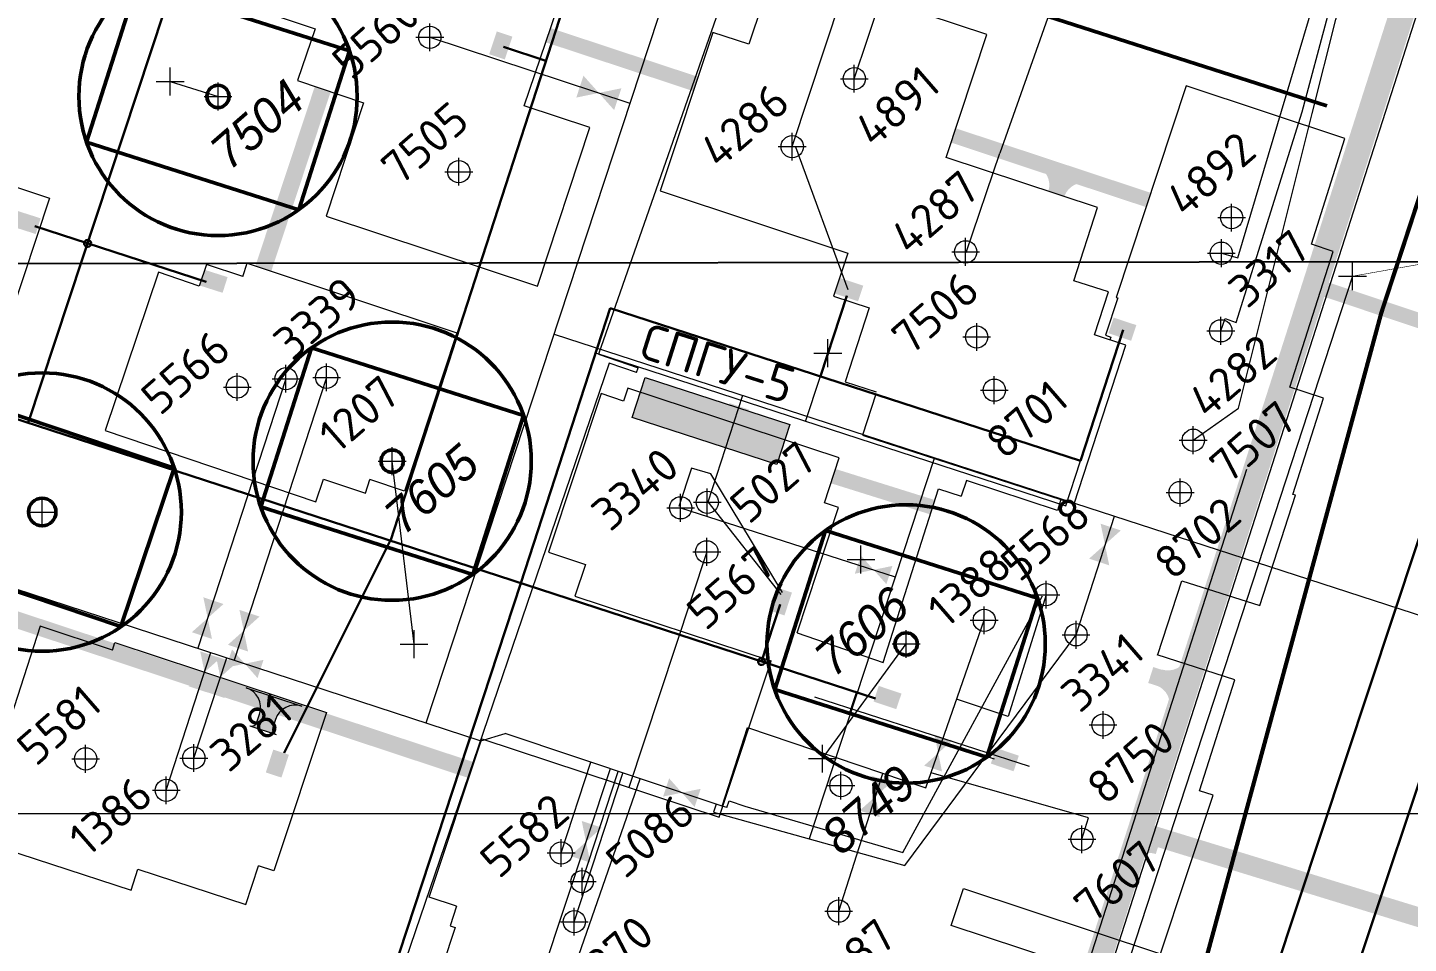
# Model space of a CAD drawing. Header units: millimetres. Extents: x 519 to 9564855, y -810 to 5021775.
# Drawn here: x 9539168.8 to 9539664.9, y 4997953.3 to 4998282.4 of the extents above; entities that cross this region are included whole.
import ezdxf

# ---------------------------------------------------------------- set-up
doc = ezdxf.new("R2010")
doc.units = ezdxf.units.MM
doc.header["$LTSCALE"] = 2
doc.header["$MEASUREMENT"] = 0
doc.header["$PDMODE"] = 2
doc.header["$PDSIZE"] = 5
doc.linetypes.add('ACAD_ISO02W100', pattern=[15, 12, -3])
for name, color, linetype in [('0_ANNOT_Dimensions', 7, 'Continuous'), ('42 доп. скв. на 2009 год', 96, 'Continuous'), ('Existing roads', 41, 'Continuous'), ('Future Roads', 44, 'Continuous'), ('new 100 wells', 131, 'Continuous'), ('OilColl&Flowlines', 3, 'Continuous'), ('ROAD_GROUND', 9, 'Continuous'), ('Stage 11.Object 3.Color', 172, 'Continuous'), ('Stage 12 wells.Text&Frame', 52, 'Continuous'), ('Stage8 wlls text', 7, 'Continuous'), ('vodovod', 5, 'Continuous'), ('Скважины  2018 года', 7, 'Continuous'), ('Скважины - Конфликты наземки', 92, 'Continuous'), ('Скважины 2017г', 221, 'Continuous'), ('Скважины 2019г.', 241, 'Continuous'), ('Скважины на 2020 год', 140, 'Continuous'), ('Скважины на 2021 год', 7, 'Continuous')]:
    doc.layers.add(name, color=color, linetype=linetype)
for name, color, linetype, lineweight in [('200 скв. на 2010 год', 61, 'Continuous', 0), ('Stage 11.Object 2.Frame&Text', 26, 'Continuous', 53), ('WELLS(drilled after 2000y)', 6, 'Continuous', 40), ('Оптиковолоконный кабель', 220, 'CAB6', 20), ('Скв на 2025 допы от ХеКай', 204, 'Continuous', 0), ('Скважины на 2023 год', 201, 'Continuous', 20), ('Скважины на 2024 год-125', 10, 'Continuous', 40), ('Скважины на 2026', 222, 'Continuous', 50), ('Скважины на 2026 доп.', 222, 'Continuous', 50), ('ТХ_Проект. НГ', 244, 'g_122_n', 50), ('ТХ_Сущ. НГ', 244, 'g_122_n', 5), ('Электро', 1, 'Continuous', 30), ('Электроснаб', 1, 'Continuous', 18), ('Электроснабжене', 1, 'Continuous', 18)]:
    doc.layers.add(name, color=color, linetype=linetype, lineweight=lineweight)
doc.styles.add('92051501$0$STANDARD', font='simplex.shx')
doc.styles.add('Elect', font='isocpeur.ttf')
doc.styles.add('GeoApp', font='', dxfattribs={"height": 1})
doc.styles.add('Line_GUGK', font='')
doc.styles.get("Standard").update_dxf_attribs({"font": 'isocpeur.ttf', "width": 0.5})
doc.styles.get('GeoApp').set_extended_font_data('D431', italic=True)
doc.styles.get('Line_GUGK').set_extended_font_data('Bm431', italic=True)
doc.linetypes.add('CAB', pattern='A,0.7,-0.43403,["K",Standard,S=0.9,R=0,X=-0.4,Y=-0.3],-0.8', length=1.93403)
doc.linetypes.add('CAB6', pattern='A,0.9,-0.9,["6",Standard,S=0.9,R=0,X=-0.8,Y=-0.4],11', length=12.8)
doc.linetypes.add('g_122_n', pattern='A,2,-2,3,-0.6,["Н",Line_GUGK,S=2,R=0,X=0,Y=-1],-3,3,-2,8,-2,8,-2,6', length=41.6)
doc.linetypes.add('GAS_LINE', pattern='A,0.5,-0.2,["G",92051501$0$STANDARD,S=0.1,R=0,X=-0.1,Y=-0.05],-0.05', length=0.75)
doc.linetypes.add('WTR_LINE', pattern='A,0.5,-0.2,["W",92051501$0$STANDARD,S=0.1,R=0,X=-0.1,Y=-0.05],-0.05', length=0.75)
doc.dimstyles.new('ISO-25', dxfattribs={"dimtxt": 15, "dimasz": 10, "dimexe": 5, "dimexo": 5, "dimgap": 5, "dimtad": 1, "dimtxsty": 'Standard', "dimblk": 'OBLIQUE', "dimcen": 50, "dimadec": 0, "dimazin": 0, "dimtfac": 1, "dimtmove": 0, "dimatfit": 3, "dimfxl": 0, "dimarcsym": 0})

# ---------------------------------------------------------------- blocks, each defined once
blk = doc.blocks.new('92051501$0$VALVE')
at = {"layer": 'OilColl&Flowlines'}
for points in [[(-5.97, -3.45), (-5.97, 3.45), (0, 0)], [(5.97, -3.45), (0, 0), (5.97, 3.45)]]:
    blk.add_solid(points, dxfattribs=at)
blk = doc.blocks.new('_Oblique')
at = {"color": 0, "linetype": 'ByBlock', "lineweight": -2}
blk.add_line((-0.5, -0.5), (0.5, 0.5), dxfattribs=at)
blk = doc.blocks.new('*D111')
at = {"layer": '0_ANNOT_Dimensions', "color": 0, "lineweight": -2, "transparency": 16777216}
for p, q in [((9540956.59, 4998203), (9540956.59, 4998205.09)), ((9540956.6, 4998200.09), (9521531.28, 4998171.79)), ((9521531.28, 4998174.7), (9521531.28, 4998176.79))]:
    blk.add_line(p, q, dxfattribs=at)
at = {"layer": 'DEFPOINTS', "color": 0, "linetype": 'ByBlock', "lineweight": 25, "transparency": 16777216}
for p in [(9540956.6, 4998198), (9521531.28, 4998171.79), (9521531.29, 4998169.71)]:
    blk.add_point(p, dxfattribs=at)
at = {"layer": '0_ANNOT_Dimensions', "color": 0, "linetype": 'ByBlock', "lineweight": -2, "transparency": 16777216, "xscale": 10, "yscale": 10, "zscale": 10}
for p, rotation in [((9540956.6, 4998200.09), 0.08345723362022996), ((9521531.28, 4998171.79), 180.0834572336203)]:
    blk.add_blockref('_Oblique', p, dxfattribs=dict(at, rotation=rotation))
at = {"layer": '0_ANNOT_Dimensions', "color": 0, "linetype": 'ByBlock', "lineweight": 25, "transparency": 16777216, "insert": (9531243.92, 4998199.94), "char_height": 15, "attachment_point": 5, "rotation": 0.0835, "bg_fill": 3, "box_fill_scale": 1.25, "bg_fill_color": 256, "bg_fill_true_color": 13158600, "bg_fill_transparency": 0}
blk.add_mtext('19425,33', dxfattribs=at)

msp = doc.modelspace()

# ---------------------------------------------------------------- hatches: boundary and pattern name
at = {"linetype": 'ByBlock', "lineweight": 0, "ltscale": 80}
msp.add_hatch(color=1, dxfattribs=at).paths.add_polyline_path([(9539437.93596, 4998125.41067), (9539442.60054, 4998139.76679), (9539390.62456, 4998156.65481), (9539385.95998, 4998142.29869)])
at = {"layer": 'Existing roads', "lineweight": 0}
for points in [[(9539530.74346, 4998232.89437, -0.406846034), (9539535.56496, 4998223.59834), (9539541.26576, 4998221.71205, -0.406846034), (9539550.68043, 4998226.29759)], [(9539578.81191, 4998036.58765, 0.406846034), (9539574.31516, 4998046.04505), (9539576.25501, 4998051.72785, 0.406846034), (9539585.596, 4998056.46166)], [(9539564.90653, 4997980.5479, -0.406846034), (9539574.15678, 4997985.45666), (9539575.98935, 4997991.17497, -0.406846034), (9539571.31541, 4998000.54606)]]:
    msp.add_hatch(color=256, dxfattribs=at).paths.add_polyline_path(points)
h = msp.add_hatch(color=256, dxfattribs=at)
h.paths.add_polyline_path([(9539267.26651, 4998038.54129), (9539247.32728, 4998045.13882, -0.414213562), (9539252.09163, 4998035.66248), (9539251.13391, 4998032.76804), (9539256.83245, 4998030.88249), (9539257.79017, 4998033.77694, -0.414213562)])
h.paths.add_polyline_path([(9539251.13391, 4998032.76804, -0.414213562), (9539248.60689, 4998031.49754), (9539258.10291, 4998028.35548, -0.407063062), (9539256.81763, 4998030.8358), (9539256.82139, 4998030.88615)])
at = {"layer": 'Электро'}
for points in [[(9539334.62547, 4998272.8067), (9539340.2377, 4998270.94972), (9539342.94493, 4998279.13158), (9539337.3327, 4998280.98856)], [(9539460.84353, 4998192.35383), (9539458.98655, 4998186.7416), (9539467.16841, 4998184.03437), (9539469.02539, 4998189.6466)], [(9539558.97728, 4998178.17552), (9539557.12029, 4998172.56329), (9539565.30215, 4998169.85606), (9539567.15914, 4998175.46829)], [(9539435.09566, 4998073.01464), (9539440.70789, 4998071.15766), (9539443.41512, 4998079.33952), (9539437.80288, 4998081.1965)], [(9539474.59989, 4998045.82177), (9539472.71457, 4998040.21899), (9539480.88264, 4998037.47045), (9539482.76796, 4998043.07322)], [(9539254.34178, 4998014.74099), (9539259.95401, 4998012.88401), (9539262.66124, 4998021.06587), (9539257.04901, 4998022.92285)]]:
    msp.add_hatch(color=256, dxfattribs=at).paths.add_polyline_path(points)
at = {"layer": 'Электро', "ltscale": 7.5}
for points in [[(9539165.25416, 4998216.45258), (9539163.4584, 4998210.82046), (9539171.66925, 4998208.20248), (9539173.46501, 4998213.83461)], [(9539232.40442, 4998195.3259), (9539230.60865, 4998189.69377), (9539238.81951, 4998187.0758), (9539240.61527, 4998192.70792)]]:
    msp.add_hatch(color=256, dxfattribs=at).paths.add_polyline_path(points)
at = {"layer": 'Электроснаб', "lineweight": 0}
for points in [[(9539334.62547, 4998272.8067), (9539340.2377, 4998270.94972), (9539342.94493, 4998279.13158), (9539337.3327, 4998280.98856)], [(9539460.84353, 4998192.35383), (9539458.98655, 4998186.7416), (9539467.16841, 4998184.03437), (9539469.02539, 4998189.6466)], [(9539558.97728, 4998178.17552), (9539557.12029, 4998172.56329), (9539565.30215, 4998169.85606), (9539567.15914, 4998175.46829)], [(9539435.09566, 4998073.01464), (9539440.70789, 4998071.15766), (9539443.41512, 4998079.33952), (9539437.80288, 4998081.1965)], [(9539474.59989, 4998045.82177), (9539472.71457, 4998040.21899), (9539480.88264, 4998037.47045), (9539482.76796, 4998043.07322)], [(9539254.34178, 4998014.74099), (9539259.95401, 4998012.88401), (9539262.66124, 4998021.06587), (9539257.04901, 4998022.92285)]]:
    msp.add_hatch(color=1, dxfattribs=at).paths.add_polyline_path(points)
at = {"layer": 'Электроснаб', "lineweight": 0, "ltscale": 7.5}
for points in [[(9539165.25416, 4998216.45258), (9539163.4584, 4998210.82046), (9539171.66925, 4998208.20248), (9539173.46501, 4998213.83461)], [(9539232.40442, 4998195.3259), (9539230.60865, 4998189.69377), (9539238.81951, 4998187.0758), (9539240.61527, 4998192.70792)]]:
    msp.add_hatch(color=1, dxfattribs=at).paths.add_polyline_path(points)
at = {"layer": 'Электроснабжене', "lineweight": 0}
for points in [[(9539334.62547, 4998272.8067), (9539340.2377, 4998270.94972), (9539342.94493, 4998279.13158), (9539337.3327, 4998280.98856)], [(9539460.84353, 4998192.35383), (9539458.98655, 4998186.7416), (9539467.16841, 4998184.03437), (9539469.02539, 4998189.6466)], [(9539558.97728, 4998178.17552), (9539557.12029, 4998172.56329), (9539565.30215, 4998169.85606), (9539567.15914, 4998175.46829)], [(9539435.09566, 4998073.01464), (9539440.70789, 4998071.15766), (9539443.41512, 4998079.33952), (9539437.80288, 4998081.1965)], [(9539474.59989, 4998045.82177), (9539472.71457, 4998040.21899), (9539480.88264, 4998037.47045), (9539482.76796, 4998043.07322)], [(9539254.34178, 4998014.74099), (9539259.95401, 4998012.88401), (9539262.66124, 4998021.06587), (9539257.04901, 4998022.92285)], [(9539516.75901, 4998023.50738), (9539514.87368, 4998017.9046), (9539523.04175, 4998015.15606), (9539524.92708, 4998020.75883)]]:
    msp.add_hatch(color=1, dxfattribs=at).paths.add_polyline_path(points)
at = {"layer": 'Электроснабжене', "lineweight": 0, "ltscale": 7.5}
for points in [[(9539165.25416, 4998216.45258), (9539163.4584, 4998210.82046), (9539171.66925, 4998208.20248), (9539173.46501, 4998213.83461)], [(9539232.40442, 4998195.3259), (9539230.60865, 4998189.69377), (9539238.81951, 4998187.0758), (9539240.61527, 4998192.70792)]]:
    msp.add_hatch(color=1, dxfattribs=at).paths.add_polyline_path(points)

# ---------------------------------------------------------------- linework, layer by layer
at = {"color": 4, "linetype": 'GAS_LINE', "lineweight": 0, "ltscale": 10}
for p, q in [((9539373.92, 4998165), (9539388.12739, 4998160.17611)), ((9539377.72544, 4998161.73725), (9539283.97927, 4997887.28146)), ((9539387.55742, 4998158.46064), (9539377.72544, 4998161.73725)), ((9539387.55742, 4998158.46064), (9539388.12739, 4998160.17611))]:
    msp.add_line(p, q, dxfattribs=at)
at = {"color": 5, "linetype": 'WTR_LINE', "lineweight": 0, "ltscale": 20, "const_width": 0.2, "elevation": -0.01185}
msp.add_lwpolyline([(9539644.85163, 4998193.04234), (9539764.59146, 4998214.3206)], dxfattribs=at)
at = {"color": 1, "linetype": 'ByBlock', "lineweight": 0, "ltscale": 80}
msp.add_lwpolyline([(9539437.93596, 4998125.41067), (9539385.95998, 4998142.29869), (9539390.62456, 4998156.65481), (9539442.60054, 4998139.76679)], close=True, dxfattribs=at)
at = {"color": 0, "linetype": 'ByBlock', "lineweight": 0, "ltscale": 80}
msp.add_point((9539644.85163, 4998193.04234, -0.01185), dxfattribs=at)
at = {"layer": '200 скв. на 2010 год', "color": 0, "linetype": 'ByBlock', "lineweight": 0}
for points in [[(9539099.64867, 4998241.36131), (9539101.23745, 4998246.16299), (9539176.5759, 4998221.1015), (9539157.76023, 4998164.23631), (9539144.59752, 4998168.59161)], [(9539246.04762, 4998192.95816), (9539233.03745, 4998197.26299), (9539230.46101, 4998189.48728)], [(9539246.04762, 4998192.95816), (9539247.63745, 4998197.76299), (9539322.9759, 4998172.7015), (9539304.16023, 4998115.83631), (9539291.75238, 4998119.94184)], [(9539382.89367, 4998148.19733), (9539374.83745, 4998150.86299), (9539355.98202, 4998093.87759), (9539369.19871, 4998089.50398)], [(9539275.12703, 4998120.11199), (9539290.16255, 4998115.13701), (9539291.75238, 4998119.94184)], [(9539574.93067, 4998057.13046), (9539583.52458, 4998083.5798)], [(9539199.24126, 4998058.69491), (9539200.13745, 4998061.46299), (9539276.11798, 4998036.32241), (9539257.26255, 4997979.33701), (9539251.7678, 4997981.15513)], [(9539322.35284, 4997958.99166), (9539317.78202, 4997945.17759), (9539378.13745, 4997924.96299), (9539378.13745, 4997924.96299), (9539378.13745, 4997924.96299)]]:
    msp.add_lwpolyline(points, dxfattribs=at)
for centre in [(9539261.6, 4998156.2), (9539276.2, 4998156.7), (9539403.4, 4998109.8), (9539545.5, 4998064.2), (9539228.5, 4998019.9), (9539365.2, 4997961.1)]:
    msp.add_circle(centre, 4, dxfattribs=at)
for p in [(9539261.6, 4998156.2), (9539276.2, 4998156.7), (9539403.4, 4998109.8), (9539468.20263, 4998091.24868, -23.4552), (9539545.5, 4998064.2), (9539228.5, 4998019.9), (9539365.2, 4997961.1)]:
    msp.add_point(p, dxfattribs=at)
at = {"layer": '42 доп. скв. на 2009 год', "color": 0, "linetype": 'ByBlock', "lineweight": 0, "ltscale": 80}
msp.add_point((9539505.8, 4998201.8), dxfattribs=at)
at = {"layer": 'Existing roads', "lineweight": 0}
for p, q in [((9539247.32728, 4998045.13882), (9539267.26651, 4998038.54129)), ((9539248.60689, 4998031.49754), (9539258.10291, 4998028.35548))]:
    msp.add_line(p, q, dxfattribs=at)
at = {"layer": 'Existing roads', "color": 0, "linetype": 'ByBlock', "lineweight": 0, "ltscale": 80}
msp.add_line((9533000, 4998000), (9548000, 4998000), dxfattribs=at)
at = {"layer": 'Existing roads', "lineweight": 0, "const_width": 5.4}
for points in [[(9539355.78553, 4998279.65919), (9539408.80103, 4998262.11733)], [(9539501.4081, 4998243.62584), (9539571.515, 4998220.42874)], [(9539458.25831, 4998121.19539), (9539493.93534, 4998110.02777)]]:
    msp.add_lwpolyline(points, dxfattribs=at)
at = {"layer": 'Existing roads', "linetype": 'ByBlock', "lineweight": 0, "ltscale": 80, "const_width": 6}
msp.add_lwpolyline([(9539253.47885, 4998195.81983), (9539274.80154, 4998260.25754)], dxfattribs=at)
at = {"layer": 'Existing roads', "lineweight": 0, "const_width": 5.4, "elevation": 0.00005, "flags": 128}
for points in [[(9539754.24892, 4998148.5846), (9539631.10725, 4998189.65735)], [(9539571.93447, 4998004.88038), (9539609.65417, 4998122.72365)]]:
    msp.add_lwpolyline(points, dxfattribs=at)
at = {"layer": 'Existing roads', "linetype": 'ByBlock', "lineweight": 0, "const_width": 6, "flags": 128}
for points in [[(9538971.90129, 4998133.43296), (9539328.19183, 4998015.54287)], [(9539572.32449, 4998049.73057), (9539582.10921, 4998046.59483)]]:
    msp.add_lwpolyline(points, dxfattribs=at)
at = {"layer": 'Existing roads', "lineweight": 0, "flags": 128}
for points in [[(9539248.60689, 4998031.49754, 0.414213562), (9539251.13391, 4998032.76804), (9539252.09163, 4998035.66248, 0.414213562), (9539247.32728, 4998045.13882)], [(9539267.26651, 4998038.54129, 0.414213562), (9539257.79017, 4998033.77694), (9539256.83243, 4998030.88241, 0.414207454), (9539258.10291, 4998028.35548, 0.414207454)]]:
    msp.add_lwpolyline(points, format="xyb", dxfattribs=at)
at = {"layer": 'Existing roads', "lineweight": 0, "const_width": 7, "flags": 128}
msp.add_lwpolyline([(9539565.39469, 4997994.43913), (9539781.43469, 4997928.03913), (9540419.33469, 4997727.26913), (9541536.98469, 4997374.84913), (9541686.09469, 4997327.92913), (9543001.21469, 4996911.42913)], dxfattribs=at)
at = {"layer": 'Future Roads', "color": 4, "linetype": 'GAS_LINE', "lineweight": 0, "ltscale": 10}
msp.add_line((9539462.25, 4998417.81), (9539373.92, 4998165), dxfattribs=at)
at = {"layer": 'new 100 wells', "color": 0, "linetype": 'ByBlock', "lineweight": 0}
msp.add_lwpolyline([(9539427.94034, 4998276.36057), (9539414.93745, 4998280.66299), (9539396.08202, 4998223.6776), (9539463.50742, 4998201.36775)], dxfattribs=at)
msp.add_circle((9539443.5, 4998239.6), 4, dxfattribs=at)
at = {"layer": 'new 100 wells', "color": 0, "linetype": 'ByBlock', "lineweight": 0, "ltscale": 80}
msp.add_point((9539443.5, 4998239.6), dxfattribs=at)
at = {"layer": 'OilColl&Flowlines', "lineweight": 0}
for p, q in [((9539443.5, 4998239.6), (9539499.38071, 4998408.44002)), ((9539313.3, 4998278.9), (9539385.21235, 4998255.23411, -22.755)), ((9539218.6, 4998008.3), (9539234.61182, 4998057.79021)), ((9539378.05604, 4998016.06662), (9539305.04342, 4997795.60832))]:
    msp.add_line(p, q, dxfattribs=at)
at = {"layer": 'OilColl&Flowlines', "color": 3, "linetype": 'ByBlock', "lineweight": 0, "ltscale": 5}
for p, q in [((9539261.6, 4998156.2), (9539229.91016, 4998059.32827)), ((9539276.2, 4998156.7), (9539242.95102, 4998055.06219)), ((9539413.27961, 4998111.92826), (9539425.73614, 4998150.24408)), ((9539545.5, 4998064.2), (9539559.35854, 4998106.82832)), ((9539228.5, 4998019.9), (9539240.28769, 4998055.93345)), ((9539451.48337, 4998041.837), (9539528.5867, 4998017.01776, -21.31026)), ((9539365.2, 4997961.1), (9539382.67646, 4998014.52328)), ((9539368, 4997975.5), (9539380.95398, 4998015.09863)), ((9539460.2, 4997964.9), (9539476.07295, 4998014.38044, -23.4261))]:
    msp.add_line(p, q, dxfattribs=at)
at = {"layer": 'OilColl&Flowlines', "linetype": 'ByBlock', "lineweight": 0}
for p, q in [((9538964.68238, 4998146.09276), (9539331.66543, 4998026.04087)), ((9539331.66543, 4998026.04087), (9539340.31303, 4998028.67374, -23.4537))]:
    msp.add_line(p, q, dxfattribs=at)
at = {"layer": 'OilColl&Flowlines', "lineweight": 0, "ltscale": 50}
for p, q in [((9539549.9809, 4997998.46548), (9539493.41183, 4998014.63636, -23.4261)), ((9539547.6, 4997990.7), (9539549.9809, 4997998.46548))]:
    msp.add_line(p, q, dxfattribs=at)
at = {"layer": 'OilColl&Flowlines', "linetype": 'ByBlock', "lineweight": 0}
for points, elevation in [([(9539420.06455, 4998002.17235), (9539420.89985, 4998004.50045), (9539426.47111, 4998002.58354), (9539483.21381, 4997985.90944), (9539533.38271, 4998078.15114)], -23.4537), ([(9539418.31901, 4998002.61764), (9539427.39581, 4998030.92224), (9539491.49581, 4998009.13934), (9539512.5, 4998069.4)], -23.4261), ([(9539415.18431, 4998000.41304), (9539484.01741, 4997981.22894), (9539545.5, 4998064.2)], -23.4552), ([(9539420.06455, 4998002.17235), (9539418.31901, 4998002.61764), (9539416.16163, 4998003.33839), (9539340.31303, 4998028.67374)], -23.4537), ([(9539388.0073, 4997904.1065), (9539391.30976, 4997912.79955), (9539358.15111, 4997924.22874), (9539388.90356, 4998012.44328)], -23.6153), ([(9539416.16111, 4998003.33684), (9539415.18431, 4998000.41304)], -23.4552)]:
    msp.add_lwpolyline(points, dxfattribs=dict(at, elevation=elevation))
at = {"layer": 'OilColl&Flowlines', "lineweight": 0}
for points in [[(9539368.50373, 4998265.08088), (9539374.0083, 4998258.90085), (9539365.90396, 4998257.22377)], [(9539382.11264, 4998260.57793), (9539379.51286, 4998252.72083), (9539374.0083, 4998258.90085)], [(9539428.10486, 4998145.07742), (9539422.40634, 4998140.00173), (9539420.85992, 4998147.47464)], [(9539415.9097, 4998135.21494), (9539408.66475, 4998137.61216), (9539414.36328, 4998142.68786)], [(9539423.95275, 4998132.52881), (9539416.70781, 4998134.92603), (9539422.40634, 4998140.00173)], [(9539561.56525, 4998101.68998), (9539555.86673, 4998096.61428), (9539554.32031, 4998104.0872)], [(9539557.41315, 4998089.14136), (9539550.1682, 4998091.53858), (9539555.86673, 4998096.61428)], [(9539239.15769, 4998075.25282), (9539233.45917, 4998070.17712), (9539231.91275, 4998077.65004)], [(9539235.00558, 4998062.7042), (9539227.76064, 4998065.10143), (9539233.45917, 4998070.17712)], [(9539252.11945, 4998070.74491), (9539246.42092, 4998065.66922), (9539244.8745, 4998073.14213)], [(9539247.96734, 4998058.1963), (9539240.72239, 4998060.59352), (9539246.42092, 4998065.66922)], [(9539238.0379, 4998055.84208), (9539232.33937, 4998050.76638), (9539230.79295, 4998058.2393)], [(9539243.69696, 4998054.01117), (9539237.99843, 4998048.93548), (9539236.45201, 4998056.40839)], [(9539233.88579, 4998043.29347), (9539226.64084, 4998045.69069), (9539232.33937, 4998050.76638)], [(9539239.54485, 4998041.46256), (9539232.29991, 4998043.85978), (9539237.99843, 4998048.93548)], [(9539501.02103, 4998026.19174, -23.4261), (9539495.96308, 4998021.68661, -23.4261), (9539494.5905, 4998028.31949, -23.4261)], [(9539497.33567, 4998015.05372, -23.4261), (9539490.90513, 4998017.18147, -23.4261), (9539495.96308, 4998021.68661, -23.4261)], [(9539479.13082, 4998011.17703), (9539473.43229, 4998006.10134), (9539471.88588, 4998013.57425)], [(9539474.97871, 4997998.62842), (9539467.73377, 4998001.02564), (9539473.43229, 4998006.10134)], [(9539375.11426, 4997994.89374), (9539369.41573, 4997989.81804), (9539367.86932, 4997997.29096)], [(9539370.96215, 4997982.34513), (9539363.71721, 4997984.74235), (9539369.41573, 4997989.81804)]]:
    msp.add_solid(points, dxfattribs=at)
at = {"layer": 'ROAD_GROUND', "color": 8, "lineweight": 0, "const_width": 9}
msp.add_lwpolyline([(9538168.13692, 4996192.29876), (9538805.97571, 4995984.92129), (9538860.69347, 4995981.95483), (9538916.32278, 4996002.79016), (9538941.43808, 4996037.20742), (9539685.18655, 4998357.98738)], dxfattribs=at)
at = {"layer": 'ROAD_GROUND', "color": 8, "lineweight": 0}
msp.add_lwpolyline([(9538168.47242, 4996193.72235), (9538805.93795, 4995986.46624), (9538859.637, 4995983.555), (9538913.837, 4996003.855), (9538938.137, 4996037.155), (9539606.837, 4998123.755)], dxfattribs=at)
at = {"layer": 'Stage 11.Object 3.Color', "color": 3, "linetype": 'ByBlock', "lineweight": 0, "ltscale": 80}
msp.add_line((9539465.8, 4998264), (9539480.39691, 4998307.50973, -21.85582), dxfattribs=at)
at = {"layer": 'Stage 12 wells.Text&Frame', "color": 0, "linetype": 'ByBlock', "lineweight": 0}
for points in [[(9539286.36569, 4998340.47497), (9539277.63745, 4998343.36299), (9539258.78202, 4998286.37759), (9539272.10961, 4998281.96773)], [(9539498.79546, 4998235.72984), (9539513.41798, 4998279.92241), (9539437.43745, 4998305.06299), (9539427.94034, 4998276.36057)], [(9539630.09059, 4998204.53429), (9539642.06299, 4998242.56255), (9539585.07759, 4998261.41798), (9539559.93701, 4998185.43745), (9539560.4778, 4998185.25852)], [(9539455.09755, 4998111.64285), (9539460.41798, 4998127.72241), (9539384.43745, 4998152.86299), (9539382.89367, 4998148.19733)], [(9539322.9137, 4997966.62447), (9539320.58202, 4997959.57759), (9539322.35284, 4997958.99166)], [(9539477.78364, 4997904.06236), (9539532.56255, 4997885.93701), (9539551.41798, 4997942.92241), (9539500.63718, 4997959.72485)]]:
    msp.add_lwpolyline(points, dxfattribs=at)
for centre in [(9539465.8, 4998264), (9539601.4, 4998214.1), (9539597.7, 4998201.3), (9539413, 4998111.8), (9539368, 4997975.5)]:
    msp.add_circle(centre, 4, dxfattribs=at)
for p in [(9539465.8, 4998264), (9539601.4, 4998214.1), (9539597.7, 4998201.3), (9539456.3, 4998165.4), (9539413, 4998111.8), (9539368, 4997975.5)]:
    msp.add_point(p, dxfattribs=at)
at = {"layer": 'Stage8 wlls text', "color": 0, "linetype": 'ByBlock', "lineweight": 0}
for points in [[(9539544.67685, 4998191.43553), (9539553.21798, 4998217.72241), (9539498.79546, 4998235.72984)], [(9539463.50743, 4998201.36775), (9539458.38202, 4998185.8776), (9539471.14856, 4998181.658)], [(9539500.63718, 4997959.72485), (9539505.02203, 4997972.97686)]]:
    msp.add_lwpolyline(points, dxfattribs=at)
for centre in [(9539505.8, 4998201.8), (9539460.2, 4997964.9)]:
    msp.add_circle(centre, 4, dxfattribs=at)
for p in [(9539505.8, 4998201.8), (9539460.2, 4997964.9)]:
    msp.add_point(p, dxfattribs=at)
at = {"layer": 'vodovod', "linetype": 'WTR_LINE', "lineweight": 0, "ltscale": 20}
msp.add_line((9539644.85163, 4998193.04234, -0.01185), (9539521.375, 4997815.58, 0.215), dxfattribs=at)
at = {"layer": 'WELLS(drilled after 2000y)', "color": 0, "linetype": 'ByBlock', "lineweight": 0}
for p, q in [((9539476.16209, 4998054.18474), (9539496.03768, 4998116.63325)), ((9539496.03768, 4998116.63325), (9539504.25898, 4998114.01665))]:
    msp.add_line(p, q, dxfattribs=at)
msp.add_lwpolyline([(9539208.42593, 4997979.9917), (9539247.16254, 4997967.23702), (9539251.74753, 4997981.16183)], dxfattribs=at)
for centre in [(9539512.5, 4998069.4), (9539218.6, 4998008.3)]:
    msp.add_circle(centre, 4, dxfattribs=at)
at = {"layer": 'WELLS(drilled after 2000y)', "color": 0, "linetype": 'ByBlock', "lineweight": 0, "ltscale": 80}
msp.add_point((9539512.5, 4998069.4), dxfattribs=at)
at = {"layer": 'WELLS(drilled after 2000y)', "color": 0, "linetype": 'ByBlock', "lineweight": 0}
msp.add_point((9539218.6, 4998008.3), dxfattribs=at)
at = {"layer": 'Оптиковолоконный кабель', "linetype": 'CAB', "lineweight": 0, "ltscale": 0.5, "elevation": -22.9908}
msp.add_lwpolyline([(9538945.5025, 4996027.6702), (9539136.9889, 4996618.2984), (9539342.2, 4997272.1911), (9539684.82097, 4998339.78463), (9539691.21255, 4998359.06955), (9539907.5384, 4998290.4285), (9540350.8967, 4998144.8157), (9540780.8997, 4998002.4946), (9541150.3086, 4997881.8374), (9541746.8166, 4997686.4776), (9541758.9843, 4997690.1748), (9541816.099, 4997851.4509), (9541843.129, 4997841.3058), (9541852.7108, 4997838.3727)], dxfattribs=at)
at = {"layer": 'Скв на 2025 допы от ХеКай', "color": 244, "linetype": 'ACAD_ISO02W100', "lineweight": 0, "true_color": 0x991b1e, "const_width": 1.5, "elevation": 23.89046}
msp.add_lwpolyline([(9534979.02349, 4997234.22329), (9534991.48963, 4997272.62823), (9535106.23171, 4997237.03287), (9535120.56024, 4997221.5405), (9535244.12576, 4997249.5346), (9537470.7969, 4996557.32601), (9537504.74657, 4996520.61879), (9537600.25634, 4996490.98969), (9537649.02056, 4996502.03736), (9538159.70206, 4996343.61342), (9538350.7216, 4996284.35522), (9538541.74114, 4996225.09702), (9538732.76507, 4996165.85294), (9538761.24948, 4996157.00101), (9538828.27048, 4996136.20971), (9538923.447, 4996105.53229), (9538983.87776, 4996085.78217), (9539109.12615, 4996467.2582), (9539371.99663, 4997269.22699), (9539580.04443, 4997902.88986), (9539655.17686, 4998179.87523), (9539745.95467, 4998456.36228), (9539768.58854, 4998525.29955), (9539771.34729, 4998524.39378)], dxfattribs=at)
at = {"layer": 'Скважины  2018 года', "color": 3, "linetype": 'ByBlock', "lineweight": 0, "ltscale": 50}
for p, q in [((9539494.57767, 4998127.86527, -20.33335), (9539449.60086, 4997990.82099, -23.4552)), ((9539403.4, 4998109.8), (9539480.50333, 4998084.98076, -21.31026)), ((9539412.8, 4998094), (9539384.79823, 4998009.37231)), ((9539534.7, 4998078.6), (9539521.09472, 4998034.82903)), ((9539521.09472, 4998034.82903), (9539502.94469, 4998040.91814))]:
    msp.add_line(p, q, dxfattribs=at)
at = {"layer": 'Скважины  2018 года', "color": 0, "linetype": 'ByBlock', "lineweight": 0}
for points in [[(9539622.26094, 4998153.15373), (9539637.86299, 4998201.96255), (9539630.09059, 4998204.53429), (9539630.09059, 4998204.53429), (9539630.09059, 4998204.53429)], [(9539560.4778, 4998185.25852), (9539556.03701, 4998171.83745), (9539558.01234, 4998171.18386)], [(9539445.31277, 4998064.86703), (9539460.1822, 4998109.96642), (9539455.09755, 4998111.64285)], [(9539369.19884, 4998089.50439), (9539365.4178, 4998078.03358), (9539435.87978, 4998054.802)]]:
    msp.add_lwpolyline(points, dxfattribs=at)
for centre in [(9539597.5, 4998173.4), (9539412.8, 4998094)]:
    msp.add_circle(centre, 4, dxfattribs=at)
for p in [(9539597.5, 4998173.4), (9539412.8, 4998094), (9539534.7, 4998078.6)]:
    msp.add_point(p, dxfattribs=at)
at = {"layer": 'Скважины - Конфликты наземки', "linetype": 'ByBlock', "lineweight": 0}
msp.add_circle((9539461, 4998010), 4, dxfattribs=at)
at = {"layer": 'Скважины - Конфликты наземки', "linetype": 'ByBlock', "lineweight": 0, "ltscale": 80}
msp.add_point((9539461, 4998010), dxfattribs=at)
at = {"layer": 'Скважины 2017г', "color": 3, "linetype": 'ByBlock', "lineweight": 0, "ltscale": 40}
msp.add_line((9539357.90921, 4998172.26941, -22.755), (9540642.11419, 4997755.02605), dxfattribs=at)
at = {"layer": 'Скважины 2017г', "color": 0, "linetype": 'ByBlock', "lineweight": 0}
for points in [[(9539538.79502, 4998108.83837), (9539506.10522, 4998119.61632), (9539504.25898, 4998114.01665)], [(9539313.08202, 4997969.87759), (9539331.93745, 4998026.86299), (9539417.29057, 4997998.62119), (9539417.29057, 4997998.62119)]]:
    msp.add_lwpolyline(points, dxfattribs=at)
at = {"layer": 'Скважины 2017г', "color": 3, "linetype": 'ByBlock', "lineweight": 0, "ltscale": 40}
msp.add_lwpolyline([(9539360.5, 4997985.8), (9539371.15523, 4998018.37166)], dxfattribs=at)
at = {"layer": 'Скважины 2017г', "color": 0, "linetype": 'ByBlock', "lineweight": 0, "ltscale": 5}
msp.add_lwpolyline([(9539322.9137, 4997966.62447), (9539313.08202, 4997969.87759)], dxfattribs=at)
at = {"layer": 'Скважины 2017г', "color": 0, "linetype": 'ByBlock', "lineweight": 0}
for centre in [(9539534.7, 4998078.6), (9539360.5, 4997985.8)]:
    msp.add_circle(centre, 4, dxfattribs=at)
msp.add_point((9539360.5, 4997985.8), dxfattribs=at)
at = {"layer": 'Скважины 2019г.', "color": 0, "linetype": 'ByBlock', "lineweight": 0}
for points in [[(9539347.18462, 4998254.24495), (9539360.80607, 4998294.49402), (9539355.98984, 4998296.12397)], [(9539272.10961, 4998281.96773), (9539265.79393, 4998263.30598), (9539289.45652, 4998255.3006)], [(9539230.46101, 4998189.48728), (9539215.82804, 4998194.4395), (9539196.59393, 4998137.60598), (9539272.37196, 4998111.9605), (9539275.12703, 4998120.11199)], [(9539558.01234, 4998171.18386), (9539557.6557, 4998170.1416)], [(9539623.39, 4998114.64301), (9539634.36461, 4998149.20673), (9539622.26094, 4998153.15373), (9539622.26094, 4998153.15373), (9539622.26094, 4998153.15373)]]:
    msp.add_lwpolyline(points, dxfattribs=at)
for centre in [(9539313.3, 4998278.9), (9539244.1, 4998153.2), (9539587.6, 4998134.1)]:
    msp.add_circle(centre, 4, dxfattribs=at)
for p in [(9539313.3, 4998278.9), (9539244.1, 4998153.2), (9539587.6, 4998134.1), (9539547.6, 4997990.7)]:
    msp.add_point(p, dxfattribs=at)
at = {"layer": 'Скважины на 2020 год', "color": 0, "linetype": 'ByBlock', "lineweight": 0}
for points in [[(9539289.45652, 4998255.3006), (9539275.98202, 4998214.5776), (9539351.96254, 4998189.43702), (9539370.81798, 4998246.42241), (9539347.18462, 4998254.24495)], [(9539505.02203, 4997972.97686), (9539575.86254, 4997949.53702), (9539594.71798, 4998006.52241), (9539589.82896, 4998008.11095)]]:
    msp.add_lwpolyline(points, dxfattribs=at)
for centre in [(9539323.7, 4998230.6), (9539547.6, 4997990.7)]:
    msp.add_circle(centre, 4, dxfattribs=at)
at = {"layer": 'Скважины на 2021 год', "color": 0, "linetype": 'ByBlock', "lineweight": 0}
for points in [[(9539445.31277, 4998064.86703), (9539476.16209, 4998054.18474), (9539476.16209, 4998054.18474)], [(9539417.29057, 4997998.62119), (9539435.87978, 4998054.802)]]:
    msp.add_lwpolyline(points, dxfattribs=at)
msp.add_point((9539323.7, 4998230.6), dxfattribs=at)
at = {"layer": 'Скважины на 2023 год', "color": 0, "linetype": 'ByBlock', "lineweight": 0}
for points in [[(9539552.10919, 4998171.94377), (9539557.12795, 4998187.38992), (9539544.67685, 4998191.43553)], [(9539471.14856, 4998181.658), (9539462.50241, 4998155.04789), (9539473.6228, 4998151.43466)], [(9539199.24126, 4998058.69491), (9539173.31672, 4998067.22959), (9539148.59229, 4997991.11263), (9539205.95344, 4997972.48261), (9539208.42593, 4997979.9917)]]:
    msp.add_lwpolyline(points, dxfattribs=at)
for centre in [(9539509.8, 4998171.2), (9539189.6, 4998019.6)]:
    msp.add_circle(centre, 4, dxfattribs=at)
for p in [(9539509.8, 4998171.2), (9539189.6, 4998019.6)]:
    msp.add_point(p, dxfattribs=at)
at = {"layer": 'Скважины на 2024 год-125', "color": 0, "linetype": 'ByBlock', "lineweight": 0}
for points in [[(9539473.5556, 4998150.60452), (9539468.78723, 4998135.92898), (9539544.87175, 4998111.20762), (9539563.41277, 4998168.27102), (9539552.10919, 4998171.94377)], [(9539583.52458, 4998083.5798), (9539611.49149, 4998074.66382), (9539624.37944, 4998114.32885), (9539623.39, 4998114.64301)], [(9539540.0716, 4998112.76729), (9539538.79502, 4998108.83837)], [(9539589.82896, 4998008.11095), (9539589.82896, 4998008.11095), (9539602.51277, 4998047.97102), (9539574.63067, 4998057.03046)]]:
    msp.add_lwpolyline(points, dxfattribs=at)
for centre in [(9539516.1, 4998152.1), (9539582.9, 4998115.3), (9539555.2, 4998031.8)]:
    msp.add_circle(centre, 4, dxfattribs=at)
for p in [(9539516.1, 4998152.1), (9539582.9, 4998115.3), (9539555.2, 4998031.8)]:
    msp.add_point(p, dxfattribs=at)
at = {"layer": 'Скважины на 2026', "lineweight": 5}
for p, q in [((9539220, 4998263), (9539237.18, 4998257.64)), ((9539307.6, 4998060.8), (9539299.75, 4998126.58)), ((9539454.4, 4998019.7), (9539484.43, 4998060.91))]:
    msp.add_line(p, q, dxfattribs=at)
at = {"layer": 'Скважины на 2026', "linetype": 'ByBlock', "ltscale": 50}
for points in [[(9539189.95913, 4998241.20257), (9539266.18178, 4998216.91044), (9539284.40087, 4998274.07743), (9539208.17822, 4998298.36956)], [(9539252.52913, 4998110.14257), (9539328.75178, 4998085.85044), (9539346.97087, 4998143.01743), (9539270.74822, 4998167.30956)], [(9539437.20913, 4998044.47257), (9539513.43178, 4998020.18044), (9539531.65087, 4998077.34743), (9539455.42822, 4998101.63956)]]:
    msp.add_lwpolyline(points, close=True, dxfattribs=at)
for centre in [(9539237.18, 4998257.64), (9539299.75, 4998126.58), (9539484.43, 4998060.91)]:
    msp.add_circle(centre, 50, dxfattribs=at)
at = {"layer": 'Скважины на 2026', "linetype": 'ByBlock'}
for centre in [(9539237.18, 4998257.64), (9539299.75, 4998126.58), (9539484.43, 4998060.91)]:
    msp.add_circle(centre, 4, dxfattribs=at)
at = {"layer": 'Скважины на 2026', "linetype": 'ByBlock', "lineweight": 0}
for p in [(9539220, 4998263), (9539237.18, 4998257.64), (9539299.75, 4998126.58), (9539307.6, 4998060.8), (9539484.43, 4998060.91), (9539454.4, 4998019.7)]:
    msp.add_point(p, dxfattribs=at)
at = {"layer": 'Скважины на 2026 доп.'}
msp.add_lwpolyline([(9539145.59205, 4998149.51801), (9539126.47176, 4998092.6461), (9539202.30097, 4998067.15238), (9539221.42126, 4998124.02429)], close=True, dxfattribs=at)
for radius in [50, 4.96016]:
    msp.add_circle((9539174, 4998108.3), radius, dxfattribs=at)
at = {"layer": 'Скважины на 2026 доп.', "lineweight": 0}
msp.add_point((9539174, 4998108.3), dxfattribs=at)
at = {"layer": 'ТХ_Проект. НГ', "color": 3, "linetype": 'ByBlock', "ltscale": 0.3}
msp.add_line((9539535.51342, 4998286.40055, -20.47806), (9539635.59622, 4998254.2647, -22.1098), dxfattribs=at)
at = {"layer": 'ТХ_Сущ. НГ', "color": 3, "linetype": 'ByBlock', "lineweight": 13, "ltscale": 0.3}
for points, elevation in [([(9539568.90723, 4998386.65362), (9539543.4491, 4998309.0939), (9539518.0706, 4998237.2542)], -22.48), ([(9539597.5, 4998173.4), (9539599.10795, 4998177.8829), (9539603.04837, 4998176.3845), (9539626.7684, 4998252.0794), (9539635.9161, 4998286.5994), (9539654.8969, 4998357.78218)], -23.2936), ([(9539597.7, 4998201.3), (9539597.7, 4998201.3), (9539603.60761, 4998199.58342), (9539651.08775, 4998359.06194), (9539651.08775, 4998359.06194), (9539651.08775, 4998359.06194)], -23.2936), ([(9539587.6, 4998134.1), (9539603.86909, 4998145.57414), (9539630.3065, 4998251.4941), (9539638.8692, 4998285.2802), (9539658.75206, 4998356.48697)], -23.1098), ([(9539311.91286, 4998032.50256), (9539411.3505, 4998334.6588), (9539402.2029, 4998338.186)], -23.755), ([(9539506.0379, 4998201.5814), (9539518.0706, 4998237.2542)], -23.8273)]:
    msp.add_lwpolyline(points, dxfattribs=dict(at, elevation=elevation))
at = {"layer": 'Электро'}
for p, q in [((9540127.05978, 4999480.17188, 0), (9538945.38214, 4995919.3316)), ((9540154.57009, 4999471.07195, 0.00006), (9538962.08214, 4995887.9316, 0)), ((9539380.82359, 4998350.06936, 0), (9539299.17088, 4998097.96311, 0)), ((9539217.85857, 4998288.10084), (9539168.99927, 4998140.30294, 0)), ((9539339.71774, 4998275.4212), (9539355.02075, 4998270.46115, 0)), ((9539463.17677, 4998185.94373, 0), (9539453.62627, 4998157.07996, 0)), ((9539345.98625, 4998082.73586, 0), (9539378.11414, 4998181.61533, 0)), ((9539378.11414, 4998181.61533, 0), (9539547.09034, 4998126.71164, 0)), ((9539547.09034, 4998126.71164, 0), (9539562.3625, 4998173.71454, 0)), ((9539260.9779, 4998021.74249, 0), (9539299.0828, 4998097.99175, 0)), ((9539245.56582, 4997777.24844, 0), (9539345.98625, 4998082.73586, 0)), ((9539439.14165, 4998075.12902), (9539432.46639, 4998054.60628, 0))]:
    msp.add_line(p, q, dxfattribs=at)
at = {"layer": 'Электро', "ltscale": 25}
msp.add_line((9539473.44583, 4998041.27815, 0), (9538796.91957, 4998261.32619, 0), dxfattribs=at)
at = {"layer": 'Электро', "ltscale": 80}
msp.add_line((9539171.31508, 4998211.00265, 0), (9539232.89027, 4998190.99566, 0), dxfattribs=at)
at = {"layer": 'Электро'}
for centre, start, end in [((9539190.32898, 4998204.82466, 0), 162, 342), ((9539190.32898, 4998204.82466, 0), 342, 162), ((9539432.46666, 4998054.60711, 0), 162, 342), ((9539432.46666, 4998054.60711, 0), 342, 162)]:
    msp.add_arc(centre, 1.25, start, end, dxfattribs=at)
at = {"layer": 'Электроснаб', "color": 1, "linetype": 'ByBlock', "lineweight": 0}
for p, q in [((9540127.05978, 4999480.17188, 0), (9538945.38214, 4995919.3316)), ((9540154.57009, 4999471.07195, 0.00006), (9538962.08214, 4995887.9316, 0))]:
    msp.add_line(p, q, dxfattribs=at)
at = {"layer": 'Электроснаб', "color": 1, "lineweight": 0}
for p, q in [((9539380.82359, 4998350.06936, 0), (9539299.17088, 4998097.96311, 0)), ((9539217.85857, 4998288.10084), (9539168.99927, 4998140.30294, 0)), ((9539339.71774, 4998275.4212), (9539355.02075, 4998270.46115, 0)), ((9539463.17677, 4998185.94373, 0), (9539448.31908, 4998141.04043, 0)), ((9539541.84928, 4998110.58133, 0), (9539562.3625, 4998173.71454, 0)), ((9539345.98625, 4998082.73586, 0), (9539372.87309, 4998165.48503, 0)), ((9539372.87309, 4998165.48503, 0), (9539541.84928, 4998110.58133, 0)), ((9539260.9779, 4998021.74249, 0), (9539299.0828, 4998097.99175, 0)), ((9539245.56582, 4997777.24844, 0), (9539345.98625, 4998082.73586, 0)), ((9539439.14165, 4998075.12902), (9539432.46639, 4998054.60628, 0))]:
    msp.add_line(p, q, dxfattribs=at)
at = {"layer": 'Электроснаб', "color": 1, "lineweight": 0, "ltscale": 25}
msp.add_line((9539473.44583, 4998041.27815, 0), (9538796.91957, 4998261.32619, 0), dxfattribs=at)
at = {"layer": 'Электроснаб', "color": 1, "lineweight": 0, "ltscale": 2}
for p, q in [((9539444.72045, 4998239.52244), (9539463.46892, 4998188.27809)), ((9539407.28657, 4998124.05826), (9539402.75498, 4998110.25738)), ((9539414.30476, 4998121.97989), (9539407.28657, 4998124.05826)), ((9539439.99681, 4998079.4236), (9539414.30476, 4998121.97989)), ((9539439.54064, 4998078.69485), (9539413.27961, 4998111.92826))]:
    msp.add_line(p, q, dxfattribs=at)
at = {"layer": 'Электроснаб', "color": 1, "lineweight": 0, "ltscale": 80}
msp.add_line((9539171.31508, 4998211.00265, 0), (9539232.89027, 4998190.99566, 0), dxfattribs=at)
at = {"layer": 'Электроснаб', "color": 1, "lineweight": 0}
for centre, start, end in [((9539190.32898, 4998204.82466, 0), 162, 342), ((9539190.32898, 4998204.82466, 0), 342, 162), ((9539432.46666, 4998054.60711, 0), 162, 342), ((9539432.46666, 4998054.60711, 0), 342, 162)]:
    msp.add_arc(centre, 1.25, start, end, dxfattribs=at)
at = {"layer": 'Электроснабжене', "color": 1, "linetype": 'ByBlock', "lineweight": 0}
for p, q in [((9540127.05978, 4999480.17188, 0), (9538945.38214, 4995919.3316)), ((9540154.57009, 4999471.07195, 0.00006), (9538962.08214, 4995887.9316, 0))]:
    msp.add_line(p, q, dxfattribs=at)
at = {"layer": 'Электроснабжене', "color": 1, "lineweight": 0}
for p, q in [((9539380.82359, 4998350.06936, 0), (9539299.17088, 4998097.96311, 0)), ((9539217.85857, 4998288.10084), (9539168.99927, 4998140.30294, 0)), ((9539339.71774, 4998275.4212), (9539355.02075, 4998270.46115, 0)), ((9539463.17677, 4998185.94373, 0), (9539448.31908, 4998141.04043, 0)), ((9539541.84928, 4998110.58133, 0), (9539562.3625, 4998173.71454, 0)), ((9539345.98625, 4998082.73586, 0), (9539372.87309, 4998165.48503, 0)), ((9539372.87309, 4998165.48503, 0), (9539541.84928, 4998110.58133, 0)), ((9539260.9779, 4998021.74249, 0), (9539299.0828, 4998097.99175, 0)), ((9539245.56582, 4997777.24844, 0), (9539345.98625, 4998082.73586, 0)), ((9539439.14165, 4998075.12902), (9539432.46639, 4998054.60628, 0))]:
    msp.add_line(p, q, dxfattribs=at)
at = {"layer": 'Электроснабжене', "color": 1, "lineweight": 0, "ltscale": 25}
msp.add_line((9539473.44583, 4998041.27815, 0), (9538796.91957, 4998261.32619, 0), dxfattribs=at)
at = {"layer": 'Электроснабжене', "color": 1, "lineweight": 0, "ltscale": 2}
for p, q in [((9539444.72045, 4998239.52244), (9539463.46892, 4998188.27809)), ((9539407.28657, 4998124.05826), (9539402.75498, 4998110.25738)), ((9539414.30476, 4998121.97989), (9539407.28657, 4998124.05826)), ((9539439.99681, 4998079.4236), (9539414.30476, 4998121.97989)), ((9539439.54064, 4998078.69485), (9539413.27961, 4998111.92826))]:
    msp.add_line(p, q, dxfattribs=at)
at = {"layer": 'Электроснабжене', "color": 1, "lineweight": 0, "ltscale": 80}
msp.add_line((9539171.31508, 4998211.00265, 0), (9539232.89027, 4998190.99566, 0), dxfattribs=at)
at = {"layer": 'Электроснабжене', "color": 1, "lineweight": 0, "ltscale": 50}
for p, q in [((9539466.56451, 4998043.63805), (9539464.24333, 4998036.49419)), ((9539464.24333, 4998036.49419), (9539516.09949, 4998019.6451))]:
    msp.add_line(p, q, dxfattribs=at)
at = {"layer": 'Электроснабжене', "color": 1, "lineweight": 0}
for centre, start, end in [((9539190.32898, 4998204.82466, 0), 162, 342), ((9539190.32898, 4998204.82466, 0), 342, 162), ((9539432.46666, 4998054.60711, 0), 162, 342), ((9539432.46666, 4998054.60711, 0), 342, 162)]:
    msp.add_arc(centre, 1.25, start, end, dxfattribs=at)

# ---------------------------------------------------------------- block references
at = {"layer": 'OilColl&Flowlines', "lineweight": 0, "rotation": 341.6915559985446}
for p in [(9539472.75359, 4998087.5306), (9539246.79638, 4998053.79254), (9539403.85464, 4998007.44924, -23.4537)]:
    msp.add_blockref('92051501$0$VALVE', p, dxfattribs=at)

# ---------------------------------------------------------------- texts
at = {"layer": '200 скв. на 2010 год', "color": 0, "linetype": 'ByBlock', "lineweight": 0, "style": 'Elect'}
for s, p in [('3339', (9539263.84331, 4998162.2575)), ('1207', (9539280.15373, 4998128.96358)), ('3340', (9539378.10989, 4998100.86379)), ('3341', (9539546.8407, 4998035.68766)), ('3281', (9539241.06487, 4998014.28744)), ('3370', (9539369.51371, 4997933.13612))]:
    msp.add_text(s, height=12, rotation=41, dxfattribs=at).set_placement(p)
at = {"layer": 'new 100 wells', "color": 0, "linetype": 'ByBlock', "lineweight": 0, "style": 'Elect'}
msp.add_text('4286', height=12, rotation=41, dxfattribs=at).set_placement((9539417.1393, 4998231.20226))
at = {"layer": 'Stage 11.Object 2.Frame&Text', "color": 5, "lineweight": 0, "style": 'Elect'}
msp.add_text('CПГУ-5', height=13.005167, rotation=342.3625988, dxfattribs=at).set_placement((9539387.49641, 4998164.14539))
at = {"layer": 'Stage 12 wells.Text&Frame', "color": 0, "linetype": 'ByBlock', "lineweight": 0, "style": 'Elect'}
for s, p in [('4891', (9539472.68186, 4998238.80013)), ('4892', (9539584.61729, 4998213.70864)), ('3317', (9539606.98754, 4998181.01223)), ('5027', (9539427.92378, 4998103.52575)), ('5086', (9539383.3017, 4997976.08247))]:
    msp.add_text(s, height=12, rotation=41, dxfattribs=at).set_placement(p)
at = {"layer": 'Stage8 wlls text', "color": 0, "linetype": 'ByBlock', "lineweight": 0, "style": 'Elect'}
for s, p in [('4287', (9539485.5991, 4998200.09402)), ('1387', (9539457.58974, 4997933.07843))]:
    msp.add_text(s, height=12, rotation=41, dxfattribs=at).set_placement(p)
at = {"layer": 'WELLS(drilled after 2000y)', "color": 0, "linetype": 'ByBlock', "lineweight": 0, "style": 'Elect'}
for s, p in [('1388', (9539498.86337, 4998066.16174)), ('1386', (9539190.36537, 4997984.01746))]:
    msp.add_text(s, height=12, rotation=41, dxfattribs=at).set_placement(p)
at = {"layer": 'Скважины  2018 года', "color": 0, "linetype": 'ByBlock', "lineweight": 0, "style": 'Elect'}
for s, p in [('4282', (9539592.66887, 4998141.30288)), ('5567', (9539412.37102, 4998065.27002))]:
    msp.add_text(s, height=12, rotation=41, dxfattribs=at).set_placement(p)
at = {"layer": 'Скважины - Конфликты наземки', "lineweight": 35, "style": 'GeoApp'}
msp.add_text('8749', height=12.5, rotation=40.8868203, dxfattribs=at).set_placement((9539461.01816, 4997984.46344, 47.36082))
at = {"layer": 'Скважины 2017г', "color": 0, "linetype": 'ByBlock', "lineweight": 0, "style": 'Elect'}
for s, p in [('5568', (9539525.17061, 4998082.73156)), ('5582', (9539338.1142, 4997976.15805))]:
    msp.add_text(s, height=12, rotation=41, dxfattribs=at).set_placement(p)
at = {"layer": 'Скважины 2019г.', "color": 0, "linetype": 'ByBlock', "lineweight": 0, "style": 'Elect'}
for s, p in [('5560', (9539284.95029, 4998263.18891)), ('5566', (9539216.33783, 4998142.56327)), ('7507', (9539600.22455, 4998117.93418))]:
    msp.add_text(s, height=12, rotation=41, dxfattribs=at).set_placement(p)
at = {"layer": 'Скважины на 2020 год', "color": 0, "linetype": 'ByBlock', "lineweight": 0, "style": 'Elect'}
for s, p in [('7505', (9539302.53794, 4998225.13233)), ('7607', (9539551.40704, 4997959.99783))]:
    msp.add_text(s, height=12, rotation=41, dxfattribs=at).set_placement(p)
at = {"layer": 'Скважины на 2023 год', "color": 0, "linetype": 'ByBlock', "lineweight": 0, "style": 'Elect'}
for s, p in [('7506', (9539485.97804, 4998164.15927)), ('5581', (9539171.70418, 4998016.54662))]:
    msp.add_text(s, height=12, rotation=41, dxfattribs=at).set_placement(p)
at = {"layer": 'Скважины на 2024 год-125', "color": 0, "linetype": 'ByBlock', "lineweight": 0, "style": 'Elect'}
for s, p in [('8701', (9539519.76503, 4998126.6277)), ('8702', (9539580.22553, 4998083.26882)), ('8750', (9539556.034, 4998002.47341, 0.00005))]:
    msp.add_text(s, height=12, rotation=41, dxfattribs=at).set_placement(p)
at = {"layer": 'Скважины на 2026', "linetype": 'ByBlock', "style": 'Line_GUGK'}
for s, p in [('7504', (9539241.33466, 4998230.69423)), ('7605', (9539303.90466, 4998099.63423)), ('7606', (9539458.51054, 4998048.56454))]:
    msp.add_text(s, height=12.5, rotation=41, dxfattribs=at).set_placement(p)

# ---------------------------------------------------------------- next in the draw order: dimensions: what is measured, and where the dimension line sits
at = {"layer": '0_ANNOT_Dimensions', "linetype": 'ByBlock', "lineweight": 25}
dim = msp.add_aligned_dim(p1=(9540956.6, 4998198), p2=(9521531.287, 4998169.705), distance=-2.08809, dimstyle='ISO-25', override={"dimtfill": 1}, dxfattribs=at)
dim.commit()
dim.dimension.update_dxf_attribs({"geometry": '*D111', "text_midpoint": (9531243.92007, 4998199.94057)})

doc.saveas('drawing.dxf')
